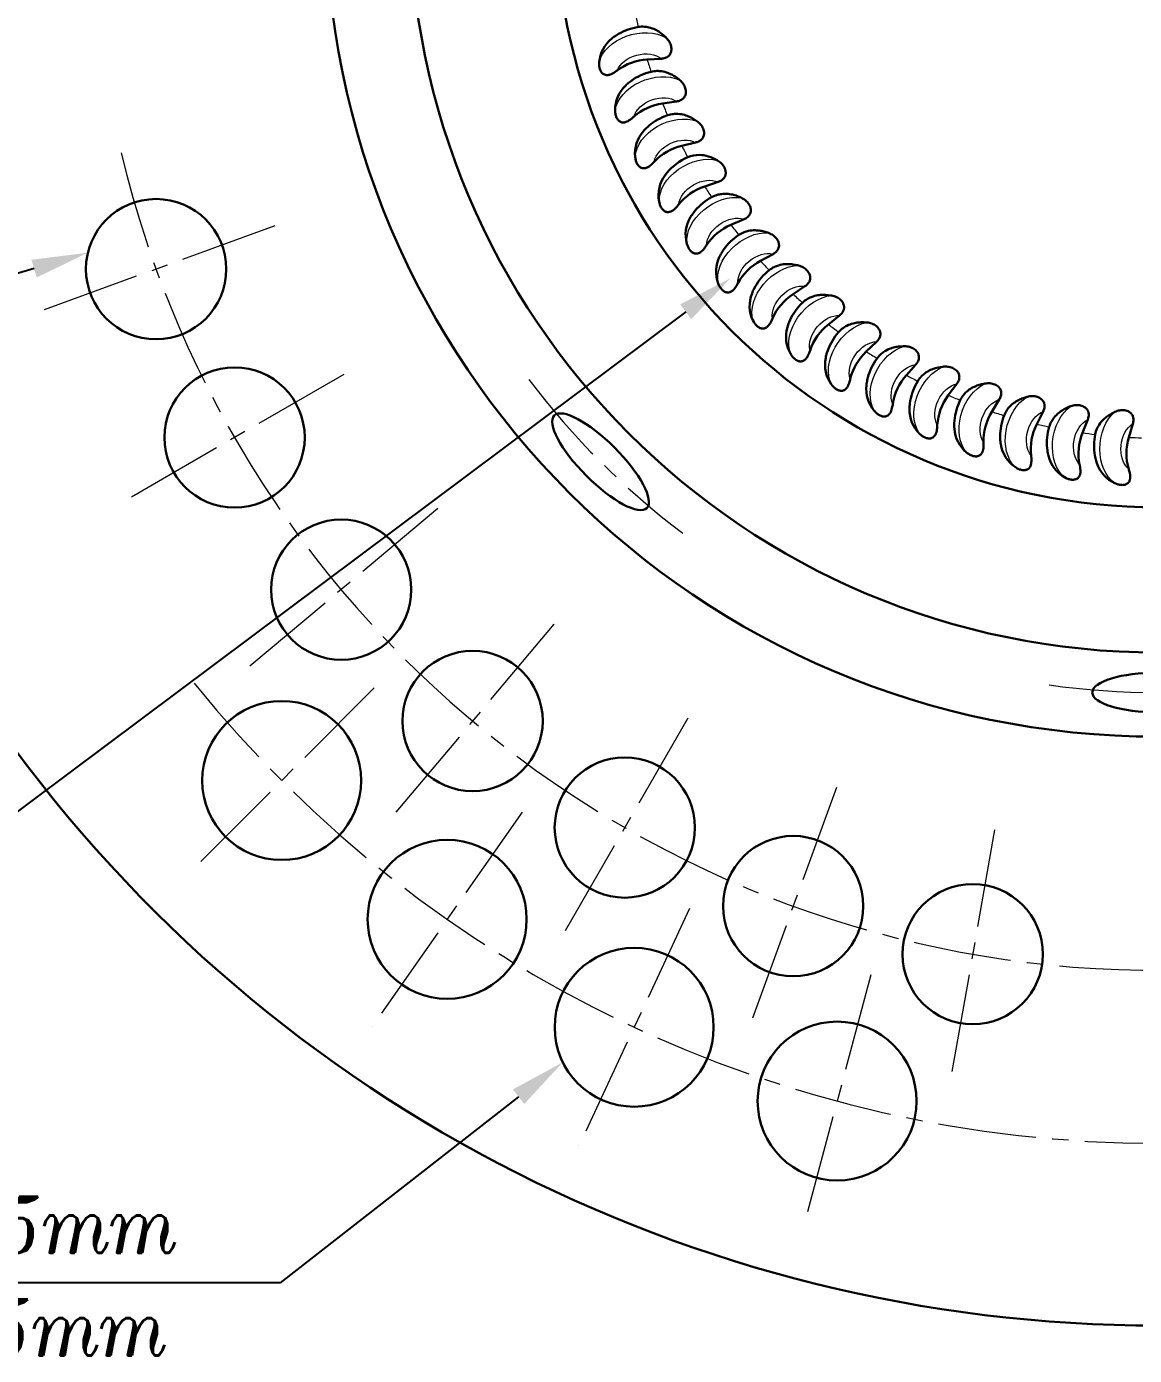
# Model space of a CAD drawing. Extents: x 89 to 510, y -61 to 440.
# Drawn here: x 173.3 to 232.6, y 124.6 to 195.7 of the extents above; entities that cross this region are included whole.
import ezdxf
from ezdxf import colors
from ezdxf.entities.mleader import LeaderData, LeaderLine
from ezdxf.math import Vec2, Vec3

# ---------------------------------------------------------------- set-up
doc = ezdxf.new("R2010")
doc.units = 0
doc.header["$LTSCALE"] = 7
doc.header["$MEASUREMENT"] = 0
doc.linetypes.add('CENTER2', pattern=[1.125, 0.75, -0.125, 0.125, -0.125])
doc.layers.get('0').update_dxf_attribs({"linetype": 'CONTINUOUS', "lineweight": 15})
for name, color, linetype, lineweight in [('1', 1, 'CENTER2', 15), ('3', 3, 'CONTINUOUS', 30), ('8', 252, 'CONTINUOUS', 15), ('ENGLISH', 252, 'CONTINUOUS', 18)]:
    doc.layers.add(name, color=color, linetype=linetype, lineweight=lineweight)
doc.styles.add('ITALICT', font='ITALICT.shx', dxfattribs={"width": 0.8, "height": 3})
doc.styles.get("Standard").update_dxf_attribs({"font": 'isocp.shx', "height": 3})

msp = doc.modelspace()

# ---------------------------------------------------------------- linework, layer by layer
at = {"layer": '1'}
for p, q in [((186.588, 185.011), (173.902, 180.394)), ((190.29, 177.072), (178.598, 170.322)), ((195.314, 169.897), (184.972, 161.22)), ((201.507, 163.704), (192.83, 153.362)), ((191.911, 160.301), (182.012, 150.402)), ((208.682, 158.68), (201.932, 146.988)), ((216.621, 154.978), (212.004, 142.292)), ((199.823, 153.663), (191.793, 142.194)), ((225.082, 152.711), (222.737, 139.416)), ((208.767, 148.499), (202.851, 135.81)), ((218.472, 144.966), (214.849, 131.443))]:
    msp.add_line(p, q, dxfattribs=at)
for radius, start, end in [(57, 193.46273, 347.32974), (42.14, 217.06668, 232.93332), (66.25, 218.94329, 321.05671), (42.14, 262.06668, 277.93332)]:
    msp.add_arc((233.807, 202.197), radius, start, end, dxfattribs=at)
at = {"layer": '3'}
for centre, radius in [((233.807, 202.197), 44.5), ((233.807, 202.197), 40.001), ((233.807, 202.197), 32.23), ((180.245, 182.702), 3.75), ((184.444, 173.697), 3.75), ((190.143, 165.558), 3.75), ((197.169, 158.533), 3.75), ((186.962, 155.351), 4.25), ((205.307, 152.834), 3.75), ((195.808, 147.928), 4.25), ((214.312, 148.635), 3.75), ((223.91, 146.063), 3.75), ((205.809, 142.154), 4.25), ((216.661, 138.205), 4.25)]:
    msp.add_circle(centre, radius, dxfattribs=at)
msp.add_arc((233.807, 202.197), 76, 214.67741, 325.32259, dxfattribs=at)
for centre, major_axis in [((204.01, 172.4), (-2.475, 2.475)), ((233.807, 160.058), (-3.5, 0))]:
    msp.add_ellipse(centre, major_axis=major_axis, ratio=0.304005, dxfattribs=at)
at = {"layer": '8', "lineweight": 30, "ltscale": 0.019004}
for p, q in [((206.503, 193.907), (207.262, 193.953)), ((207.329, 191.559), (208.081, 191.671)), ((209.579, 187.123), (210.3, 187.364)), ((210.985, 185.068), (211.682, 185.371)), ((212.565, 183.145), (213.233, 183.507)), ((214.306, 181.366), (214.94, 181.785)), ((216.196, 179.745), (216.791, 180.218)), ((220.362, 177.028), (220.866, 177.597)), ((224.937, 175.076), (225.334, 175.724)), ((229.781, 173.947), (230.06, 174.655)), ((232.259, 173.704), (232.475, 174.433))]:
    msp.add_line(p, q, dxfattribs=at)
at = {"layer": '8', "lineweight": 30, "ltscale": 0.019005}
for p, q in [((208.357, 189.292), (209.097, 189.469)), ((218.22, 178.296), (218.771, 178.819)), ((222.607, 175.952), (223.059, 176.563)), ((227.335, 174.406), (227.674, 175.086))]:
    msp.add_line(p, q, dxfattribs=at)
at = {"layer": '8', "lineweight": 30}
for points in [[(204.62, 195.04), (204.674, 195.083), (204.73, 195.125), (204.786, 195.165), (204.844, 195.204), (204.964, 195.278), (205.089, 195.346), (205.217, 195.408), (205.348, 195.464), (205.483, 195.514), (205.619, 195.558), (205.756, 195.596), (205.895, 195.627), (206.033, 195.651)], [(206.033, 195.651), (206.119, 195.662), (206.206, 195.668), (206.28, 195.668), (206.354, 195.665), (206.416, 195.659), (206.479, 195.651), (206.534, 195.641), (206.588, 195.63), (206.685, 195.604), (206.773, 195.575), (206.854, 195.544), (206.928, 195.51), (206.998, 195.475), (207.063, 195.439), (207.125, 195.402), (207.183, 195.363), (207.238, 195.324), (207.291, 195.285), (207.389, 195.203), (207.48, 195.12), (207.523, 195.078)], [(207.262, 193.953), (207.311, 193.958), (207.36, 193.965), (207.416, 193.977), (207.471, 193.994), (207.52, 194.014), (207.566, 194.039), (207.6, 194.061), (207.632, 194.085), (207.654, 194.106), (207.676, 194.129), (207.709, 194.17), (207.734, 194.209), (207.753, 194.248), (207.768, 194.285), (207.78, 194.321), (207.788, 194.357), (207.794, 194.391), (207.798, 194.426), (207.8, 194.492), (207.795, 194.557), (207.784, 194.62), (207.768, 194.682), (207.746, 194.742), (207.72, 194.801), (207.69, 194.859), (207.655, 194.916), (207.616, 194.971), (207.571, 195.025), (207.523, 195.078)], [(203.942, 193.767), (203.938, 193.676), (203.939, 193.63), (203.941, 193.584), (203.946, 193.539), (203.953, 193.494), (203.962, 193.449), (203.974, 193.406), (203.988, 193.364), (204.005, 193.324), (204.024, 193.286), (204.045, 193.25), (204.069, 193.217), (204.095, 193.187), (204.122, 193.161), (204.152, 193.138), (204.182, 193.119), (204.214, 193.104), (204.246, 193.092), (204.28, 193.084), (204.313, 193.079), (204.347, 193.077), (204.381, 193.078), (204.416, 193.082), (204.45, 193.088), (204.484, 193.096), (204.517, 193.107), (204.584, 193.133), (204.65, 193.166), (204.714, 193.203), (204.777, 193.243), (204.869, 193.307), (204.899, 193.33)], [(205.355, 192.523), (205.405, 192.571), (205.457, 192.617), (205.51, 192.663), (205.564, 192.707), (205.677, 192.791), (205.795, 192.869), (205.918, 192.942), (206.044, 193.009), (206.173, 193.071), (206.305, 193.126), (206.438, 193.176), (206.573, 193.219), (206.709, 193.256)], [(206.709, 193.256), (206.794, 193.274), (206.88, 193.287), (206.954, 193.294), (207.028, 193.297), (207.091, 193.297), (207.153, 193.294), (207.209, 193.289), (207.264, 193.283), (207.363, 193.265), (207.453, 193.244), (207.536, 193.22), (207.613, 193.193), (207.686, 193.164), (207.754, 193.134), (207.818, 193.102), (207.88, 193.069), (207.938, 193.035), (207.994, 193), (208.099, 192.927), (208.197, 192.852), (208.243, 192.814)], [(208.081, 191.671), (208.13, 191.68), (208.178, 191.691), (208.233, 191.708), (208.286, 191.73), (208.333, 191.754), (208.377, 191.783), (208.409, 191.807), (208.438, 191.835), (208.459, 191.858), (208.479, 191.882), (208.508, 191.926), (208.529, 191.967), (208.545, 192.007), (208.557, 192.046), (208.565, 192.083), (208.571, 192.119), (208.574, 192.154), (208.575, 192.188), (208.57, 192.255), (208.56, 192.319), (208.543, 192.381), (208.522, 192.441), (208.495, 192.499), (208.464, 192.556), (208.429, 192.611), (208.389, 192.664), (208.345, 192.716), (208.296, 192.766), (208.243, 192.814)], [(204.79, 191.196), (204.794, 191.105), (204.799, 191.059), (204.806, 191.014), (204.814, 190.969), (204.825, 190.925), (204.838, 190.882), (204.854, 190.84), (204.871, 190.799), (204.891, 190.76), (204.914, 190.724), (204.938, 190.69), (204.965, 190.659), (204.993, 190.632), (205.023, 190.608), (205.054, 190.588), (205.086, 190.572), (205.119, 190.559), (205.152, 190.55), (205.186, 190.545), (205.22, 190.543), (205.254, 190.544), (205.288, 190.548), (205.322, 190.555), (205.355, 190.564), (205.388, 190.575), (205.421, 190.589), (205.485, 190.621), (205.548, 190.659), (205.608, 190.701), (205.667, 190.747), (205.754, 190.819), (205.782, 190.844)], [(206.307, 190.08), (206.352, 190.132), (206.399, 190.183), (206.448, 190.233), (206.499, 190.281), (206.604, 190.375), (206.715, 190.463), (206.83, 190.546), (206.95, 190.625), (207.073, 190.697), (207.2, 190.764), (207.329, 190.825), (207.46, 190.88), (207.592, 190.928)], [(207.592, 190.928), (207.675, 190.953), (207.759, 190.974), (207.832, 190.987), (207.905, 190.997), (207.968, 191.002), (208.031, 191.005), (208.086, 191.005), (208.142, 191.003), (208.242, 190.995), (208.334, 190.981), (208.418, 190.964), (208.498, 190.944), (208.572, 190.922), (208.643, 190.898), (208.71, 190.872), (208.774, 190.844), (208.835, 190.815), (208.894, 190.785), (209.005, 190.722), (209.109, 190.656), (209.158, 190.621)], [(209.097, 189.469), (209.144, 189.482), (209.191, 189.498), (209.245, 189.519), (209.296, 189.545), (209.34, 189.574), (209.382, 189.606), (209.411, 189.633), (209.438, 189.663), (209.457, 189.688), (209.474, 189.714), (209.499, 189.76), (209.517, 189.803), (209.53, 189.844), (209.538, 189.883), (209.543, 189.921), (209.545, 189.958), (209.545, 189.993), (209.543, 190.027), (209.533, 190.093), (209.517, 190.156), (209.495, 190.216), (209.468, 190.274), (209.437, 190.33), (209.401, 190.384), (209.361, 190.435), (209.317, 190.485), (209.268, 190.532), (209.216, 190.578), (209.158, 190.621)], [(205.86, 188.709), (205.871, 188.618), (205.88, 188.573), (205.891, 188.529), (205.903, 188.485), (205.918, 188.442), (205.935, 188.4), (205.954, 188.359), (205.975, 188.32), (205.998, 188.284), (206.024, 188.249), (206.051, 188.218), (206.08, 188.189), (206.111, 188.165), (206.142, 188.143), (206.175, 188.126), (206.209, 188.113), (206.243, 188.103), (206.277, 188.097), (206.311, 188.095), (206.345, 188.095), (206.379, 188.1), (206.412, 188.107), (206.445, 188.116), (206.478, 188.128), (206.51, 188.143), (206.541, 188.159), (206.602, 188.196), (206.661, 188.24), (206.718, 188.287), (206.773, 188.338), (206.852, 188.417), (206.878, 188.444)], [(210.3, 187.364), (210.346, 187.381), (210.392, 187.4), (210.443, 187.427), (210.492, 187.457), (210.534, 187.489), (210.572, 187.525), (210.599, 187.555), (210.623, 187.587), (210.64, 187.613), (210.655, 187.64), (210.676, 187.689), (210.69, 187.733), (210.699, 187.775), (210.704, 187.815), (210.705, 187.853), (210.704, 187.89), (210.701, 187.925), (210.696, 187.959), (210.68, 188.024), (210.659, 188.085), (210.632, 188.143), (210.6, 188.198), (210.564, 188.251), (210.524, 188.302), (210.479, 188.349), (210.431, 188.395), (210.378, 188.438), (210.322, 188.479), (210.261, 188.517)], [(207.142, 186.324), (207.161, 186.235), (207.174, 186.191), (207.188, 186.148), (207.205, 186.105), (207.223, 186.063), (207.243, 186.023), (207.266, 185.984), (207.29, 185.948), (207.317, 185.913), (207.345, 185.881), (207.375, 185.852), (207.407, 185.826), (207.439, 185.804), (207.473, 185.786), (207.507, 185.771), (207.541, 185.761), (207.576, 185.754), (207.61, 185.751), (207.645, 185.752), (207.678, 185.756), (207.712, 185.763), (207.744, 185.773), (207.776, 185.785), (207.808, 185.8), (207.838, 185.817), (207.868, 185.836), (207.926, 185.879), (207.981, 185.927), (208.033, 185.979), (208.083, 186.034), (208.156, 186.12), (208.179, 186.15)], [(208.829, 185.489), (208.865, 185.548), (208.902, 185.606), (208.942, 185.664), (208.983, 185.72), (209.07, 185.83), (209.164, 185.937), (209.263, 186.039), (209.368, 186.137), (209.477, 186.229), (209.589, 186.317), (209.706, 186.4), (209.825, 186.476), (209.947, 186.547)], [(209.947, 186.547), (210.024, 186.586), (210.104, 186.621), (210.173, 186.647), (210.244, 186.669), (210.304, 186.685), (210.366, 186.699), (210.421, 186.709), (210.476, 186.716), (210.576, 186.725), (210.668, 186.728), (210.755, 186.726), (210.836, 186.72), (210.914, 186.711), (210.987, 186.699), (211.058, 186.685), (211.126, 186.669), (211.191, 186.652), (211.254, 186.632), (211.375, 186.59), (211.488, 186.542), (211.543, 186.517)], [(211.682, 185.371), (211.727, 185.392), (211.771, 185.416), (211.819, 185.447), (211.865, 185.481), (211.904, 185.517), (211.939, 185.556), (211.963, 185.588), (211.985, 185.622), (211.999, 185.649), (212.011, 185.678), (212.028, 185.728), (212.038, 185.773), (212.043, 185.816), (212.045, 185.856), (212.043, 185.894), (212.039, 185.93), (212.033, 185.965), (212.025, 185.999), (212.004, 186.062), (211.977, 186.121), (211.945, 186.177), (211.908, 186.229), (211.868, 186.279), (211.823, 186.325), (211.775, 186.369), (211.723, 186.41), (211.667, 186.448), (211.607, 186.484), (211.543, 186.517)], [(210.38, 183.375), (210.411, 183.437), (210.443, 183.499), (210.477, 183.559), (210.513, 183.619), (210.591, 183.737), (210.675, 183.851), (210.765, 183.961), (210.86, 184.068), (210.961, 184.17), (211.066, 184.267), (211.174, 184.359), (211.287, 184.446), (211.402, 184.527)], [(211.402, 184.527), (211.475, 184.573), (211.552, 184.614), (211.618, 184.646), (211.687, 184.675), (211.746, 184.696), (211.806, 184.715), (211.86, 184.729), (211.914, 184.742), (212.013, 184.76), (212.105, 184.77), (212.191, 184.776), (212.273, 184.777), (212.35, 184.775), (212.425, 184.77), (212.496, 184.762), (212.565, 184.752), (212.632, 184.74), (212.697, 184.726), (212.82, 184.694), (212.938, 184.657), (212.994, 184.636)], [(213.233, 183.507), (213.276, 183.532), (213.317, 183.559), (213.363, 183.594), (213.406, 183.632), (213.441, 183.671), (213.473, 183.713), (213.494, 183.747), (213.512, 183.783), (213.524, 183.812), (213.534, 183.841), (213.547, 183.892), (213.553, 183.939), (213.554, 183.982), (213.552, 184.022), (213.547, 184.059), (213.54, 184.095), (213.531, 184.129), (213.52, 184.162), (213.493, 184.223), (213.461, 184.28), (213.424, 184.332), (213.383, 184.381), (213.339, 184.427), (213.29, 184.469), (213.238, 184.509), (213.183, 184.545), (213.124, 184.579), (213.061, 184.609), (212.994, 184.636)], [(208.627, 184.061), (208.654, 183.973), (208.67, 183.931), (208.688, 183.889), (208.708, 183.848), (208.73, 183.808), (208.754, 183.769), (208.78, 183.733), (208.808, 183.698), (208.837, 183.666), (208.868, 183.637), (208.9, 183.61), (208.934, 183.587), (208.968, 183.568), (209.003, 183.553), (209.038, 183.542), (209.074, 183.534), (209.109, 183.53), (209.143, 183.53), (209.177, 183.534), (209.211, 183.541), (209.243, 183.551), (209.275, 183.563), (209.306, 183.579), (209.336, 183.596), (209.365, 183.616), (209.393, 183.637), (209.447, 183.685), (209.497, 183.738), (209.545, 183.794), (209.59, 183.854), (209.655, 183.946), (209.675, 183.977)], [(213.027, 182.641), (213.096, 182.694), (213.169, 182.742), (213.232, 182.779), (213.298, 182.813), (213.355, 182.84), (213.413, 182.864), (213.466, 182.883), (213.518, 182.9), (213.615, 182.926), (213.706, 182.945), (213.792, 182.958), (213.873, 182.967), (213.951, 182.971), (214.025, 182.972), (214.097, 182.971), (214.167, 182.967), (214.234, 182.96), (214.3, 182.952), (214.426, 182.931), (214.546, 182.904), (214.604, 182.889)], [(214.94, 181.785), (214.981, 181.814), (215.019, 181.844), (215.062, 181.883), (215.101, 181.925), (215.133, 181.967), (215.161, 182.011), (215.179, 182.047), (215.194, 182.084), (215.204, 182.114), (215.211, 182.144), (215.219, 182.196), (215.221, 182.243), (215.219, 182.286), (215.213, 182.325), (215.205, 182.363), (215.195, 182.398), (215.182, 182.431), (215.169, 182.462), (215.137, 182.521), (215.1, 182.574), (215.059, 182.624), (215.014, 182.669), (214.965, 182.711), (214.913, 182.749), (214.858, 182.783), (214.8, 182.815), (214.738, 182.843), (214.673, 182.868), (214.604, 182.889)], [(210.303, 181.935), (210.338, 181.851), (210.358, 181.809), (210.38, 181.769), (210.403, 181.73), (210.429, 181.692), (210.456, 181.656), (210.485, 181.622), (210.515, 181.59), (210.547, 181.56), (210.58, 181.534), (210.615, 181.51), (210.65, 181.49), (210.686, 181.474), (210.722, 181.462), (210.759, 181.454), (210.794, 181.449), (210.83, 181.449), (210.864, 181.452), (210.898, 181.458), (210.93, 181.468), (210.962, 181.481), (210.993, 181.496), (211.022, 181.514), (211.05, 181.534), (211.077, 181.556), (211.103, 181.58), (211.153, 181.632), (211.198, 181.689), (211.241, 181.75), (211.281, 181.813), (211.337, 181.91), (211.355, 181.943)], [(212.11, 181.405), (212.135, 181.47), (212.162, 181.533), (212.191, 181.597), (212.221, 181.66), (212.288, 181.784), (212.362, 181.905), (212.442, 182.022), (212.528, 182.137), (212.619, 182.247), (212.715, 182.353), (212.815, 182.454), (212.919, 182.551), (213.027, 182.641)], [(214.811, 180.905), (214.875, 180.963), (214.943, 181.017), (215.003, 181.06), (215.066, 181.1), (215.12, 181.131), (215.176, 181.16), (215.226, 181.183), (215.277, 181.205), (215.372, 181.24), (215.46, 181.267), (215.544, 181.287), (215.625, 181.302), (215.702, 181.314), (215.776, 181.321), (215.848, 181.326), (215.918, 181.328), (215.985, 181.328), (216.051, 181.325), (216.179, 181.315), (216.301, 181.299), (216.36, 181.289)], [(216.791, 180.218), (216.829, 180.25), (216.865, 180.284), (216.904, 180.326), (216.939, 180.372), (216.968, 180.416), (216.991, 180.463), (217.006, 180.5), (217.018, 180.539), (217.025, 180.569), (217.03, 180.599), (217.033, 180.652), (217.031, 180.699), (217.025, 180.741), (217.016, 180.78), (217.005, 180.817), (216.991, 180.851), (216.976, 180.883), (216.96, 180.913), (216.923, 180.968), (216.881, 181.019), (216.836, 181.064), (216.787, 181.105), (216.735, 181.143), (216.68, 181.176), (216.622, 181.206), (216.561, 181.232), (216.497, 181.255), (216.43, 181.274), (216.36, 181.289)], [(214.004, 179.593), (214.024, 179.66), (214.045, 179.725), (214.068, 179.791), (214.093, 179.856), (214.149, 179.986), (214.212, 180.113), (214.282, 180.237), (214.357, 180.358), (214.438, 180.476), (214.525, 180.59), (214.616, 180.7), (214.711, 180.805), (214.811, 180.905)], [(212.158, 179.963), (212.2, 179.882), (212.224, 179.843), (212.249, 179.805), (212.276, 179.768), (212.305, 179.733), (212.335, 179.699), (212.367, 179.667), (212.4, 179.638), (212.434, 179.612), (212.47, 179.588), (212.506, 179.568), (212.543, 179.551), (212.58, 179.538), (212.617, 179.529), (212.654, 179.524), (212.69, 179.523), (212.725, 179.525), (212.76, 179.531), (212.792, 179.541), (212.824, 179.553), (212.855, 179.569), (212.884, 179.587), (212.911, 179.607), (212.938, 179.629), (212.963, 179.654), (212.987, 179.68), (213.031, 179.736), (213.072, 179.797), (213.109, 179.861), (213.143, 179.927), (213.191, 180.029), (213.206, 180.063)], [(216.739, 179.33), (216.798, 179.393), (216.861, 179.453), (216.917, 179.501), (216.976, 179.546), (217.027, 179.582), (217.08, 179.616), (217.128, 179.644), (217.177, 179.67), (217.268, 179.713), (217.354, 179.747), (217.436, 179.775), (217.515, 179.797), (217.591, 179.815), (217.664, 179.829), (217.735, 179.84), (217.805, 179.848), (217.872, 179.854), (217.938, 179.857), (218.066, 179.858), (218.189, 179.853), (218.248, 179.848)], [(218.771, 178.819), (218.806, 178.854), (218.839, 178.891), (218.874, 178.936), (218.906, 178.985), (218.93, 179.031), (218.95, 179.08), (218.961, 179.118), (218.97, 179.158), (218.974, 179.188), (218.976, 179.219), (218.975, 179.272), (218.968, 179.318), (218.959, 179.36), (218.946, 179.398), (218.932, 179.434), (218.916, 179.466), (218.898, 179.497), (218.879, 179.525), (218.837, 179.578), (218.792, 179.624), (218.743, 179.665), (218.69, 179.702), (218.635, 179.735), (218.578, 179.763), (218.517, 179.788), (218.454, 179.809), (218.388, 179.826), (218.32, 179.839), (218.248, 179.848)], [(216.05, 177.953), (216.063, 178.021), (216.079, 178.089), (216.096, 178.156), (216.116, 178.223), (216.16, 178.357), (216.212, 178.489), (216.27, 178.619), (216.335, 178.746), (216.405, 178.871), (216.481, 178.992), (216.562, 179.109), (216.648, 179.222), (216.739, 179.33)], [(218.797, 177.929), (218.85, 177.998), (218.907, 178.063), (218.959, 178.116), (219.014, 178.166), (219.062, 178.206), (219.112, 178.244), (219.158, 178.276), (219.204, 178.306), (219.291, 178.357), (219.374, 178.399), (219.453, 178.433), (219.529, 178.462), (219.603, 178.487), (219.675, 178.507), (219.745, 178.524), (219.813, 178.539), (219.88, 178.55), (219.945, 178.559), (220.073, 178.571), (220.195, 178.576), (220.256, 178.577)], [(220.866, 177.597), (220.898, 177.635), (220.927, 177.675), (220.959, 177.723), (220.986, 177.774), (221.006, 177.823), (221.021, 177.873), (221.029, 177.912), (221.034, 177.952), (221.036, 177.983), (221.035, 178.014), (221.029, 178.066), (221.019, 178.112), (221.006, 178.153), (220.99, 178.19), (220.972, 178.224), (220.953, 178.255), (220.933, 178.284), (220.912, 178.311), (220.865, 178.359), (220.816, 178.401), (220.764, 178.438), (220.709, 178.47), (220.651, 178.498), (220.591, 178.521), (220.529, 178.541), (220.464, 178.556), (220.397, 178.567), (220.327, 178.574), (220.256, 178.577)], [(214.179, 178.161), (214.228, 178.084), (214.254, 178.047), (214.283, 178.011), (214.313, 177.977), (214.344, 177.944), (214.377, 177.913), (214.412, 177.884), (214.447, 177.858), (214.484, 177.835), (214.521, 177.814), (214.56, 177.797), (214.598, 177.784), (214.636, 177.774), (214.674, 177.768), (214.711, 177.766), (214.747, 177.768), (214.782, 177.774), (214.815, 177.783), (214.847, 177.795), (214.878, 177.811), (214.907, 177.829), (214.934, 177.849), (214.96, 177.872), (214.984, 177.896), (215.007, 177.923), (215.029, 177.951), (215.068, 178.011), (215.103, 178.075), (215.134, 178.142), (215.163, 178.211), (215.201, 178.317), (215.213, 178.352)], [(218.23, 176.498), (218.238, 176.567), (218.247, 176.635), (218.259, 176.704), (218.272, 176.773), (218.305, 176.91), (218.345, 177.046), (218.392, 177.18), (218.445, 177.313), (218.504, 177.443), (218.57, 177.57), (218.64, 177.694), (218.716, 177.814), (218.797, 177.929)], [(220.969, 176.713), (221.016, 176.786), (221.068, 176.856), (221.115, 176.913), (221.165, 176.968), (221.209, 177.012), (221.256, 177.054), (221.298, 177.09), (221.342, 177.125), (221.424, 177.182), (221.503, 177.231), (221.579, 177.273), (221.652, 177.308), (221.724, 177.339), (221.794, 177.366), (221.862, 177.389), (221.929, 177.409), (221.994, 177.426), (222.058, 177.441), (222.184, 177.464), (222.306, 177.48), (222.366, 177.485)], [(223.059, 176.563), (223.088, 176.604), (223.114, 176.646), (223.141, 176.697), (223.163, 176.75), (223.179, 176.8), (223.19, 176.851), (223.195, 176.891), (223.196, 176.931), (223.195, 176.962), (223.191, 176.993), (223.181, 177.045), (223.167, 177.089), (223.15, 177.129), (223.131, 177.164), (223.111, 177.196), (223.089, 177.226), (223.066, 177.253), (223.042, 177.278), (222.992, 177.322), (222.94, 177.359), (222.884, 177.392), (222.826, 177.419), (222.767, 177.441), (222.705, 177.459), (222.641, 177.473), (222.575, 177.483), (222.507, 177.488), (222.438, 177.489), (222.366, 177.485)], [(216.348, 176.542), (216.404, 176.469), (216.434, 176.435), (216.465, 176.402), (216.498, 176.37), (216.532, 176.34), (216.568, 176.312), (216.605, 176.286), (216.642, 176.263), (216.681, 176.243), (216.72, 176.226), (216.759, 176.213), (216.799, 176.202), (216.838, 176.196), (216.876, 176.194), (216.913, 176.195), (216.949, 176.2), (216.983, 176.209), (217.015, 176.221), (217.046, 176.236), (217.075, 176.253), (217.102, 176.274), (217.128, 176.297), (217.152, 176.322), (217.174, 176.348), (217.194, 176.377), (217.213, 176.406), (217.247, 176.47), (217.277, 176.536), (217.302, 176.606), (217.324, 176.677), (217.353, 176.786), (217.362, 176.822)], [(220.529, 175.238), (220.531, 175.307), (220.534, 175.376), (220.54, 175.446), (220.547, 175.515), (220.568, 175.655), (220.596, 175.794), (220.631, 175.932), (220.672, 176.068), (220.72, 176.203), (220.774, 176.336), (220.834, 176.465), (220.899, 176.591), (220.969, 176.713)], [(223.239, 175.691), (223.279, 175.768), (223.325, 175.842), (223.367, 175.903), (223.412, 175.962), (223.452, 176.01), (223.495, 176.056), (223.534, 176.096), (223.575, 176.133), (223.651, 176.198), (223.726, 176.254), (223.798, 176.302), (223.868, 176.344), (223.936, 176.381), (224.004, 176.413), (224.069, 176.442), (224.134, 176.468), (224.198, 176.491), (224.261, 176.511), (224.384, 176.545), (224.504, 176.572), (224.563, 176.582)], [(225.334, 175.724), (225.359, 175.767), (225.381, 175.811), (225.404, 175.864), (225.421, 175.919), (225.433, 175.97), (225.439, 176.022), (225.441, 176.062), (225.438, 176.102), (225.434, 176.133), (225.428, 176.164), (225.414, 176.214), (225.396, 176.257), (225.375, 176.295), (225.354, 176.329), (225.33, 176.359), (225.306, 176.387), (225.281, 176.411), (225.255, 176.434), (225.202, 176.474), (225.146, 176.507), (225.088, 176.534), (225.028, 176.556), (224.966, 176.573), (224.903, 176.586), (224.838, 176.594), (224.772, 176.598), (224.704, 176.597), (224.634, 176.592), (224.563, 176.582)], [(222.93, 174.183), (222.925, 174.252), (222.923, 174.321), (222.922, 174.391), (222.923, 174.461), (222.932, 174.602), (222.947, 174.743), (222.97, 174.883), (223, 175.023), (223.036, 175.162), (223.078, 175.298), (223.126, 175.432), (223.18, 175.564), (223.239, 175.691)], [(225.589, 174.871), (225.623, 174.951), (225.662, 175.029), (225.698, 175.093), (225.738, 175.156), (225.774, 175.207), (225.812, 175.257), (225.848, 175.299), (225.885, 175.341), (225.956, 175.412), (226.025, 175.474), (226.093, 175.528), (226.159, 175.576), (226.224, 175.618), (226.288, 175.657), (226.351, 175.691), (226.413, 175.723), (226.475, 175.751), (226.536, 175.777), (226.655, 175.822), (226.773, 175.858), (226.831, 175.874)], [(227.674, 175.086), (227.695, 175.131), (227.713, 175.177), (227.731, 175.232), (227.744, 175.288), (227.751, 175.34), (227.752, 175.392), (227.75, 175.433), (227.745, 175.472), (227.738, 175.503), (227.729, 175.532), (227.71, 175.581), (227.688, 175.623), (227.665, 175.659), (227.64, 175.691), (227.615, 175.719), (227.588, 175.744), (227.561, 175.766), (227.533, 175.787), (227.476, 175.822), (227.418, 175.85), (227.358, 175.872), (227.296, 175.888), (227.233, 175.9), (227.169, 175.907), (227.104, 175.91), (227.037, 175.908), (226.97, 175.901), (226.901, 175.89), (226.831, 175.874)], [(218.651, 175.118), (218.712, 175.05), (218.745, 175.019), (218.779, 174.988), (218.815, 174.96), (218.852, 174.933), (218.889, 174.908), (218.928, 174.886), (218.968, 174.866), (219.008, 174.849), (219.048, 174.836), (219.089, 174.826), (219.129, 174.819), (219.168, 174.816), (219.207, 174.817), (219.243, 174.822), (219.279, 174.83), (219.312, 174.841), (219.343, 174.856), (219.373, 174.874), (219.4, 174.894), (219.425, 174.917), (219.449, 174.942), (219.47, 174.968), (219.49, 174.997), (219.508, 175.027), (219.524, 175.058), (219.553, 175.124), (219.576, 175.193), (219.595, 175.265), (219.611, 175.338), (219.631, 175.448), (219.636, 175.486)], [(225.413, 173.342), (225.402, 173.41), (225.393, 173.479), (225.387, 173.548), (225.382, 173.618), (225.378, 173.759), (225.382, 173.901), (225.392, 174.043), (225.409, 174.184), (225.433, 174.326), (225.463, 174.465), (225.499, 174.603), (225.541, 174.739), (225.589, 174.871)], [(228.002, 174.259), (228.029, 174.341), (228.06, 174.422), (228.091, 174.49), (228.125, 174.555), (228.157, 174.61), (228.191, 174.663), (228.223, 174.708), (228.256, 174.753), (228.32, 174.83), (228.384, 174.897), (228.446, 174.957), (228.508, 175.01), (228.569, 175.059), (228.63, 175.102), (228.69, 175.142), (228.749, 175.179), (228.808, 175.213), (228.866, 175.244), (228.981, 175.299), (229.095, 175.345), (229.152, 175.366)], [(230.06, 174.655), (230.077, 174.701), (230.091, 174.749), (230.104, 174.805), (230.112, 174.862), (230.114, 174.914), (230.112, 174.967), (230.106, 175.006), (230.097, 175.046), (230.088, 175.075), (230.076, 175.104), (230.053, 175.151), (230.028, 175.191), (230.001, 175.225), (229.974, 175.254), (229.946, 175.28), (229.917, 175.302), (229.888, 175.323), (229.859, 175.341), (229.799, 175.37), (229.738, 175.393), (229.676, 175.41), (229.614, 175.421), (229.55, 175.427), (229.486, 175.429), (229.42, 175.426), (229.354, 175.418), (229.288, 175.405), (229.22, 175.388), (229.152, 175.366)], [(230.459, 173.859), (230.479, 173.944), (230.503, 174.027), (230.528, 174.097), (230.556, 174.165), (230.583, 174.222), (230.612, 174.278), (230.64, 174.326), (230.669, 174.373), (230.726, 174.456), (230.784, 174.528), (230.841, 174.593), (230.898, 174.652), (230.955, 174.705), (231.011, 174.754), (231.067, 174.799), (231.123, 174.841), (231.179, 174.88), (231.234, 174.916), (231.344, 174.98), (231.453, 175.037), (231.508, 175.063)], [(232.475, 174.433), (232.488, 174.481), (232.498, 174.529), (232.506, 174.586), (232.508, 174.644), (232.506, 174.696), (232.499, 174.748), (232.49, 174.787), (232.477, 174.826), (232.466, 174.854), (232.452, 174.882), (232.425, 174.927), (232.396, 174.964), (232.367, 174.995), (232.337, 175.022), (232.307, 175.046), (232.276, 175.066), (232.246, 175.083), (232.215, 175.099), (232.153, 175.123), (232.09, 175.14), (232.027, 175.152), (231.963, 175.157), (231.899, 175.158), (231.835, 175.154), (231.77, 175.145), (231.705, 175.132), (231.64, 175.113), (231.574, 175.09), (231.508, 175.063)], [(221.069, 173.9), (221.136, 173.838), (221.171, 173.809), (221.208, 173.782), (221.246, 173.757), (221.285, 173.733), (221.325, 173.712), (221.365, 173.693), (221.406, 173.677), (221.448, 173.664), (221.489, 173.654), (221.531, 173.647), (221.571, 173.644), (221.611, 173.644), (221.648, 173.649), (221.685, 173.656), (221.719, 173.668), (221.751, 173.682), (221.781, 173.699), (221.809, 173.719), (221.834, 173.742), (221.858, 173.767), (221.879, 173.794), (221.898, 173.822), (221.915, 173.853), (221.93, 173.884), (221.944, 173.917), (221.967, 173.985), (221.984, 174.056), (221.997, 174.128), (222.006, 174.202), (222.016, 174.315), (222.018, 174.352)], [(227.96, 172.72), (227.943, 172.787), (227.928, 172.855), (227.916, 172.924), (227.905, 172.993), (227.889, 173.132), (227.88, 173.274), (227.878, 173.416), (227.883, 173.559), (227.894, 173.702), (227.912, 173.844), (227.936, 173.984), (227.966, 174.123), (228.002, 174.259)], [(223.583, 172.897), (223.656, 172.842), (223.693, 172.816), (223.732, 172.792), (223.772, 172.77), (223.813, 172.75), (223.855, 172.732), (223.897, 172.717), (223.939, 172.704), (223.982, 172.695), (224.024, 172.689), (224.066, 172.686), (224.106, 172.686), (224.145, 172.69), (224.183, 172.698), (224.218, 172.708), (224.252, 172.723), (224.282, 172.74), (224.311, 172.76), (224.337, 172.782), (224.36, 172.807), (224.381, 172.834), (224.4, 172.862), (224.416, 172.892), (224.431, 172.924), (224.443, 172.957), (224.454, 172.99), (224.47, 173.06), (224.482, 173.132), (224.488, 173.206), (224.491, 173.28), (224.491, 173.393), (224.49, 173.431)], [(230.551, 172.322), (230.529, 172.388), (230.508, 172.454), (230.49, 172.521), (230.473, 172.589), (230.445, 172.727), (230.423, 172.867), (230.409, 173.009), (230.401, 173.152), (230.4, 173.295), (230.405, 173.438), (230.417, 173.58), (230.435, 173.721), (230.459, 173.859)], [(226.176, 172.118), (226.253, 172.069), (226.293, 172.046), (226.334, 172.026), (226.375, 172.007), (226.418, 171.991), (226.461, 171.977), (226.504, 171.965), (226.547, 171.957), (226.591, 171.951), (226.633, 171.948), (226.675, 171.949), (226.715, 171.953), (226.754, 171.96), (226.791, 171.971), (226.825, 171.985), (226.857, 172.002), (226.886, 172.022), (226.913, 172.044), (226.936, 172.069), (226.957, 172.095), (226.976, 172.124), (226.992, 172.154), (227.006, 172.185), (227.018, 172.218), (227.027, 172.252), (227.035, 172.286), (227.045, 172.357), (227.05, 172.43), (227.05, 172.504), (227.047, 172.579), (227.037, 172.691), (227.033, 172.728)], [(228.826, 171.567), (228.907, 171.525), (228.949, 171.506), (228.992, 171.489), (229.035, 171.474), (229.079, 171.462), (229.123, 171.452), (229.167, 171.444), (229.211, 171.439), (229.254, 171.437), (229.297, 171.438), (229.338, 171.442), (229.378, 171.45), (229.416, 171.461), (229.452, 171.474), (229.485, 171.491), (229.515, 171.511), (229.542, 171.533), (229.567, 171.558), (229.588, 171.584), (229.607, 171.613), (229.623, 171.643), (229.637, 171.674), (229.648, 171.707), (229.656, 171.74), (229.663, 171.775), (229.668, 171.81), (229.672, 171.881), (229.67, 171.954), (229.664, 172.028), (229.654, 172.102), (229.634, 172.213), (229.627, 172.25)], [(231.515, 171.25), (231.599, 171.214), (231.643, 171.199), (231.686, 171.186), (231.731, 171.175), (231.775, 171.167), (231.82, 171.16), (231.865, 171.156), (231.909, 171.155), (231.952, 171.157), (231.995, 171.162), (232.036, 171.17), (232.075, 171.181), (232.112, 171.195), (232.146, 171.212), (232.177, 171.231), (232.206, 171.254), (232.231, 171.278), (232.253, 171.305), (232.273, 171.333), (232.289, 171.363), (232.302, 171.394), (232.313, 171.427), (232.321, 171.46), (232.327, 171.494), (232.33, 171.529), (232.332, 171.565), (232.33, 171.636), (232.322, 171.709), (232.309, 171.782), (232.293, 171.855), (232.264, 171.963), (232.253, 171.999)]]:
    msp.add_lwpolyline(points, dxfattribs=at)
at = {"layer": '8', "lineweight": 13}
for start, end in [(191.88916, 193.26147), (196.88916, 198.26147), (201.88916, 203.26147), (206.88916, 208.26147), (211.88916, 213.26147), (216.88916, 218.26147), (221.88916, 223.26147), (226.88916, 228.26147), (231.88917, 233.26147), (236.88916, 238.26147), (241.88916, 243.26147), (246.88916, 248.26147), (251.88916, 253.26147), (256.88917, 258.26147), (261.88917, 263.26147), (266.88917, 268.26147)]:
    msp.add_arc((233.807, 202.197), 28.535, start, end, dxfattribs=at)
at = {"layer": '8', "lineweight": 30}
for centre, radius, start, end in [((206.667, 190.932), 2.979, 93.15026, 126.4044), ((207.752, 188.61), 2.979, 98.15026, 131.4044), ((209.035, 186.391), 2.979, 103.15026, 136.4044), ((209.886, 185.902), 3.035, 113.53077, 139.72945), ((209.265, 187.333), 1.476, 88.59661, 113.6122), ((209.404, 186.355), 2.374, 140.53693, 144.62942), ((210.507, 184.292), 2.979, 108.15026, 141.4044), ((212.156, 182.329), 2.979, 113.15025, 146.4044), ((213.97, 180.518), 2.979, 118.15025, 151.4044), ((215.935, 178.871), 2.979, 123.15026, 156.4044), ((218.036, 177.402), 2.979, 128.15025, 161.4044), ((220.257, 176.122), 2.979, 133.15025, 166.4044), ((222.581, 175.04), 2.979, 138.15025, 171.4044), ((224.991, 174.165), 2.979, 143.15026, 176.4044), ((227.468, 173.504), 2.979, 148.15026, 181.4044), ((229.993, 173.06), 2.979, 153.15025, 186.4044), ((232.547, 172.839), 2.979, 158.15026, 191.4044), ((235.11, 172.841), 2.979, 163.15025, 196.4044)]:
    msp.add_arc(centre, radius, start, end, dxfattribs=at)
at = {"layer": '8', "lineweight": 13, "extrusion": (0, 0, -1)}
for centre, major_axis, start_param, end_param in [((206.048, 193.749), (-2.106, -0.564), 0.373338, 2.516708), ((206.195, 193.203), (-1.333, -0.357), 0.488633, 2.663304), ((206.89, 191.362), (-2.049, -0.746), 0.373338, 2.516708), ((207.084, 190.83), (-1.297, -0.472), 0.488633, 2.663304), ((207.937, 189.057), (-1.976, -0.921), 0.373338, 2.516708), ((208.176, 188.544), (-1.251, -0.583), 0.488633, 2.663304), ((209.181, 186.852), (-1.888, -1.09), 0.373338, 2.516708), ((209.463, 186.362), (-1.195, -0.69), 0.488633, 2.663304), ((210.612, 184.764), (-1.786, -1.25), 0.373338, 2.516708), ((210.936, 184.301), (-1.13, -0.792), 0.488633, 2.663304), ((212.219, 182.809), (-1.67, -1.401), 0.373338, 2.516708), ((212.583, 182.376), (-1.057, -0.887), 0.488633, 2.663304), ((213.991, 181.001), (-1.541, -1.541), 0.373338, 2.516708), ((214.391, 180.601), (-0.976, -0.976), 0.488633, 2.663304), ((215.914, 179.355), (-1.401, -1.67), 0.373338, 2.516708), ((216.347, 178.991), (-0.887, -1.057), 0.488633, 2.663304), ((217.973, 177.882), (-1.25, -1.786), 0.373338, 2.516708), ((218.436, 177.558), (-0.792, -1.13), 0.488633, 2.663304), ((220.153, 176.595), (-1.09, -1.888), 0.373338, 2.516708), ((220.642, 176.312), (-0.69, -1.195), 0.488633, 2.663304), ((222.436, 175.502), (-0.921, -1.976), 0.373338, 2.516708), ((222.949, 175.263), (-0.583, -1.251), 0.488633, 2.663304), ((224.806, 174.612), (-0.746, -2.049), 0.373338, 2.516708), ((225.337, 174.419), (-0.472, -1.297), 0.488633, 2.663304), ((227.244, 173.933), (-0.564, -2.106), 0.373338, 2.516708), ((227.791, 173.786), (-0.357, -1.333), 0.488633, 2.663304), ((229.733, 173.468), (-0.379, -2.147), 0.373338, 2.516708), ((232.252, 173.223), (-0.19, -2.172), 0.373338, 2.516708), ((230.29, 173.37), (-0.24, -1.359), 0.488633, 2.663304), ((232.816, 173.173), (-0.12, -1.375), 0.488633, 2.663304)]:
    msp.add_ellipse(centre, major_axis=major_axis, ratio=0.707107, start_param=start_param, end_param=end_param, dxfattribs=at)
at = {"layer": '8', "lineweight": 30, "extrusion": (0, 0, -1)}
for centre, major_axis, ratio, start_param, end_param in [((351.979, 126.827), (-147.882, 67.545), 0.10265, 6.246323, 6.332617), ((358.098, 137.413), (-153.206, 54.399), 0.10265, 6.246323, 6.332617), ((363.271, 148.493), (-157.364, 40.839), 0.10265, 6.246323, 6.332617), ((209.819, 185.711), (1.029, -3.021), 0.673423, 3.380965, 3.805159), ((367.459, 159.98), (-160.325, 26.969), 0.10265, 6.246323, 6.332617), ((370.63, 171.79), (-162.065, 12.893), 0.10265, 6.246323, 6.332617), ((372.76, 183.83), (-162.572, -1.281), 0.10265, 6.246323, 6.332617), ((373.832, 196.011), (-161.842, -15.445), 0.10265, 6.246323, 6.332617), ((373.838, 208.238), (-159.88, -29.492), 0.10265, 6.246323, 6.332617), ((372.779, 220.42), (-156.701, -43.314), 0.10265, 6.246323, 6.332617), ((370.662, 232.462), (-152.33, -56.807), 0.10265, 6.246323, 6.332617), ((367.503, 244.275), (-146.799, -69.867), 0.10265, 6.246323, 6.332617), ((363.327, 255.767), (-140.151, -82.396), 0.10265, 6.246323, 6.332617), ((358.166, 266.852), (-132.436, -94.297), 0.10265, 6.246323, 6.332617), ((352.057, 277.444), (-123.714, -105.481), 0.10265, 6.246323, 6.332617), ((345.049, 287.464), (-114.05, -115.862), 0.10265, 6.246323, 6.332617)]:
    msp.add_ellipse(centre, major_axis=major_axis, ratio=ratio, start_param=start_param, end_param=end_param, dxfattribs=at)

# ---------------------------------------------------------------- texts
at = {"style": 'ITALICT', "width": 0.8}
msp.add_text('16 rupa %%C8.5mm', height=3, dxfattribs=at).set_placement((150.184, 130.094))
at = {"layer": 'ENGLISH', "style": 'ITALICT', "width": 0.8}
msp.add_text('16 holes %%C8.5mm', height=3, dxfattribs=at).set_placement((149.323, 124.603))

# ---------------------------------------------------------------- leaders
ml = msp.add_multileader_mtext('Standard')
ml.set_content('', color=256)
ml.set_leader_properties()
ml.build(insert=Vec2(0, 0))
ml.multileader.update_dxf_attribs({"text_right_attachment_type": 6, "dogleg_length": 0.36, "arrow_head_size": 3})
ctx = ml.context
ctx.base_point, ctx.arrow_head_size, ctx.plane_origin = Vec3(119.436, 180.566), 3, Vec3(193.128, 126.574)
ctx.right_attachment, ctx.text_align_type, ctx.attachment_type = 6, 2, 2
notes = []
notes.append((ctx, [(0, (1, 1, 0), (159.693, 178.566), (-1, 0), 36.257, [(0, [(176.599, 183.58)], 0, [])])]))
ctx.mtext.insert, ctx.mtext.alignment, ctx.mtext.flow_direction = Vec3(121.436, 182.566), 3, 5
ml = msp.add_multileader_mtext('Standard')
ml.set_content('', color=256)
ml.set_leader_properties()
ml.build(insert=Vec2(0, 0))
ml.multileader.update_dxf_attribs({"text_right_attachment_type": 6, "dogleg_length": 53.171, "arrow_head_size": 3})
ctx = ml.context
ctx.base_point, ctx.arrow_head_size, ctx.plane_origin = Vec3(108.845, 148.59), 3, Vec3(199.451, 92.597)
ctx.right_attachment, ctx.text_align_type, ctx.attachment_type = 6, 2, 2
notes.append((ctx, [(0, (1, 1, 0), (166.017, 148.59), (-1, 0), 53.171, [(0, [(210.965, 182.219)], 0, [])])]))
ctx.mtext.insert, ctx.mtext.alignment, ctx.mtext.flow_direction = Vec3(110.845, 148.59), 3, 5
ml = msp.add_multileader_mtext('Standard')
ml.set_content('', color=256)
ml.set_leader_properties()
ml.build(insert=Vec2(0, 0))
ml.multileader.update_dxf_attribs({"text_right_attachment_type": 6, "dogleg_length": 0.36, "arrow_head_size": 3})
ctx = ml.context
ctx.base_point, ctx.arrow_head_size, ctx.plane_origin = Vec3(146.616, 130.494), 3, Vec3(220.308, 76.502)
ctx.right_attachment, ctx.text_align_type, ctx.attachment_type = 6, 2, 2
notes.append((ctx, [(0, (1, 1, 0), (186.873, 128.494), (-1, 0), 36.257, [(0, [(201.994, 140.282)], 0, [])])]))
ctx.mtext.insert, ctx.mtext.alignment, ctx.mtext.flow_direction = Vec3(148.616, 132.494), 3, 5
for ctx, leaders in notes:
    for number, flags, end, landing, length, lines in leaders:
        leader = LeaderData()
        leader.index, (leader.has_last_leader_line, leader.has_dogleg_vector, leader.attachment_direction) = number, flags
        leader.last_leader_point, leader.dogleg_vector, leader.dogleg_length = Vec3(end), Vec3(landing), length
        for number, points, colour, breaks in lines:
            line = LeaderLine()
            line.index, line.vertices, line.color, line.breaks = number, Vec3.list(points), colors.encode_raw_color(colour), breaks
            leader.lines.append(line)
        ctx.leaders.append(leader)

doc.saveas('drawing.dxf')
